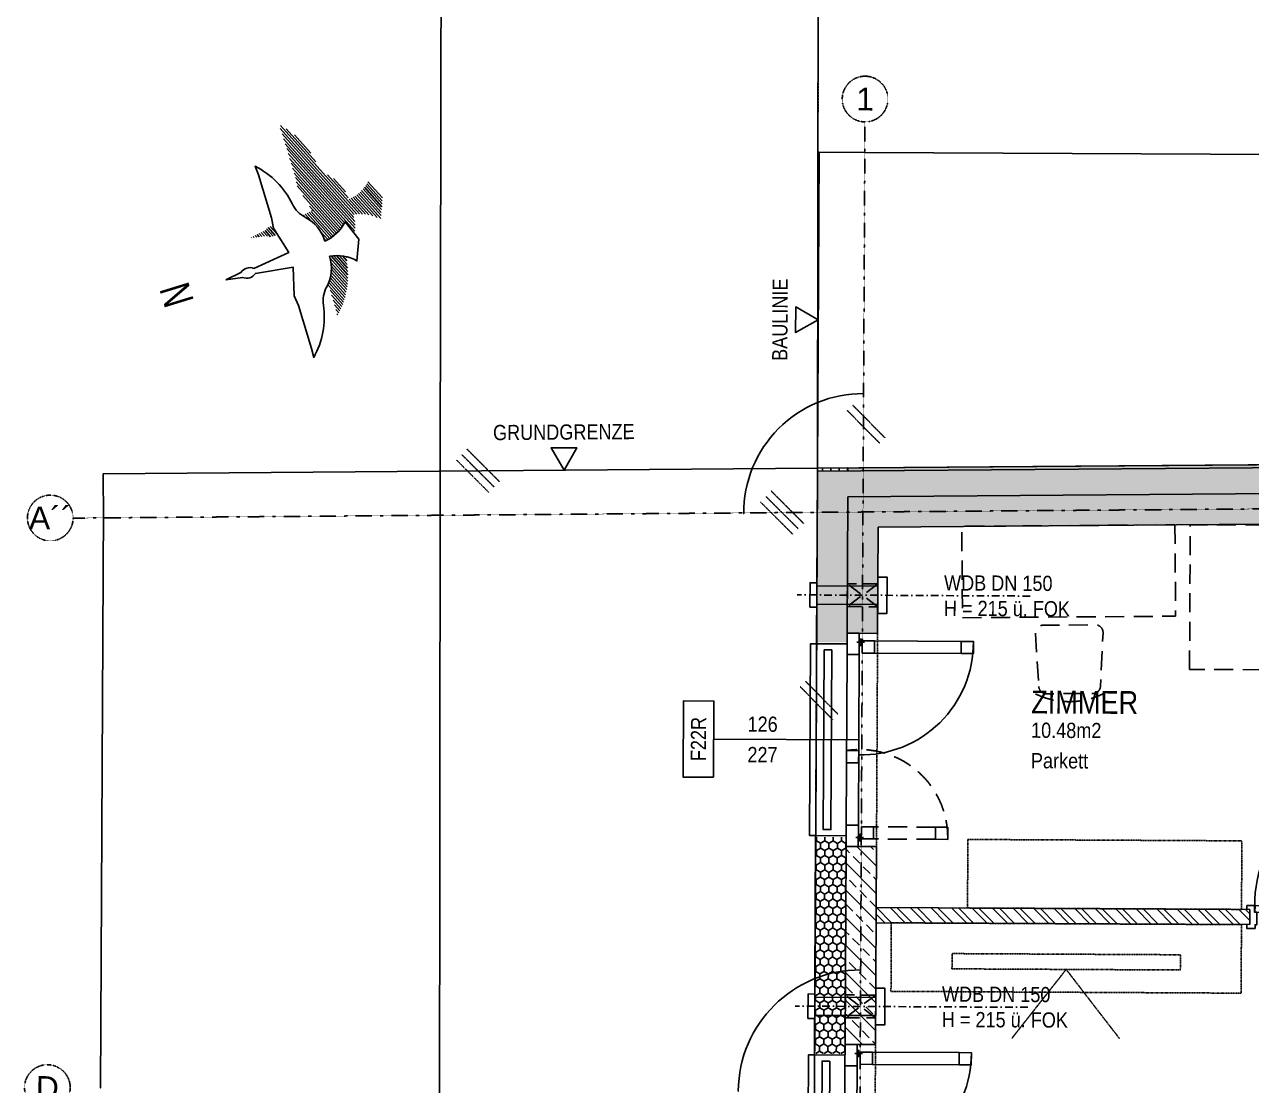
# Model space of a CAD drawing. Header units: millimetres. Extents: x -89828 to -25315, y -35442 to 69272.
# Drawn here: x -89525 to -81466, y 34808 to 41773 of the extents above; entities that cross this region are included whole.
import ezdxf
from ezdxf.enums import TextEntityAlignment as Align

# ---------------------------------------------------------------- set-up
doc = ezdxf.new("R2010")
doc.units = ezdxf.units.MM
doc.linetypes.add('HIDDEN2', pattern=[0.1875, 0.125, -0.0625])
doc.linetypes.add('STRICHPUNKT', pattern=[1, 0.5, -0.25, 0, -0.25])
for name, color, linetype in [('00_HLP---------M0', 6, 'Continuous'), ('01-BFL-G00-L04-M0', 10, 'Continuous'), ('01-BFL-G00-L05-M0', 10, 'Continuous'), ('01-TXT---------M0', 1, 'Continuous'), ('01-TXT---------PP', 1, 'Continuous'), ('01-TXT-G00-L04-M0', 1, 'Continuous'), ('02-ANS-G00-L04-M0', 8, 'Continuous'), ('02-AXO-G00-L04-M0', 8, 'STRICHPUNKT'), ('02-DIM-G00-L04-ACHSEN', 8, 'Continuous'), ('02-DIM-G00-L04-BEHÖRDE', 20, 'Continuous'), ('02-DIM-G00-L04-ROHBAU', 8, 'Continuous'), ('02-FIL-G00-L04-LILA', 223, 'Continuous'), ('02-FIL-G00-L04-ORANGE', 40, 'Continuous'), ('02-FIL-G00-L04-STB', 8, 'Continuous'), ('02-HID-G00-L04-M0', 8, 'HIDDEN2'), ('02-TWA---------M0', 4, 'Continuous'), ('02-TWA-G00-L04-M0', 4, 'Continuous'), ('02-TWB-G00-L04-M0', 5, 'Continuous'), ('02-WDA---------M0', 8, 'Continuous'), ('02-WDA-G00-L04-M0', 8, 'Continuous'), ('02-ZWA---------M0', 2, 'Continuous'), ('02-ZWA-G00-L04-M0', 2, 'Continuous'), ('04-HLP---------M0', 8, 'HIDDEN2'), ('04-STO---------M0', 1, 'Continuous'), ('04-SYM---------EP', 8, 'Continuous'), ('04-SYM-G00-L04-EP', 8, 'Continuous'), ('04-TXT---------EP', 8, 'Continuous'), ('04-TXT-G00-L04-M0', 8, 'Continuous'), ('04-TXT-G00-L04-POS', 8, 'Continuous'), ('05-STO--------M0', 1, 'Continuous'), ('05-SYM---------M0', 8, 'Continuous'), ('05-SYM--------M0', 8, 'Continuous'), ('05-SYM-G00-L04-M0', 8, 'Continuous'), ('05-TXT---------PP', 8, 'Continuous'), ('07-SAN---------M0', 8, 'Continuous'), ('07-SAN-G00-L04-M0', 8, 'Continuous'), ('07_MOB-G00-L04-M0', 6, 'HIDDEN2'), ('09-SYM-G00-L04-GEHSTEIG', 8, 'Continuous'), ('09-VER-G00-L04-GRUNDSTÜCKSGRENZE', 161, 'Continuous')]:
    doc.layers.add(name, color=color, linetype=linetype)
doc.styles.add('ARIAL', font='arial.ttf', dxfattribs={"width": 0.85})
doc.styles.add('NORM7', font='norm.shx', dxfattribs={"width": 0.65})
doc.styles.get("Standard").update_dxf_attribs({"font": 'arial.ttf'})
doc.dimstyles.new('pp chromy&schneider', dxfattribs={"dimscale": 0.005, "dimtxt": 25, "dimasz": 10, "dimexe": 0, "dimexo": 0, "dimgap": 5, "dimtad": 1, "dimdec": 1, "dimlfac": 100, "dimrnd": 0.1, "dimzin": 9, "dimdsep": 46, "dimtxsty": 'ARIAL', "dimblk": 'c&s kote', "dimcen": 0, "dimse1": 1, "dimse2": 1, "dimclrd": 8, "dimclrt": 8, "dimadec": 0, "dimazin": 0, "dimtfac": 0.75, "dimtdec": 1, "dimtix": 1, "dimtmove": 2, "dimatfit": 0, "dimldrblk": 'NONE', "dimfxl": 1, "dimtolj": 1, "dimlwd": -1, "dimarcsym": 0})
pattern_1 = [(89.70755, (-111790.204, -17025.04), (-27.252854, 47.764726), [31.75, -63.5]), (209.70755, (-111790.204, -17025.04), (-27.739039, -47.484027), [31.75, -63.5]), (149.70755, (-111790.204, -17025.04), (-54.991893, 0.280699), [-63.5, 31.75])]
pattern_2 = [(134.70755, (-111790.2, -17025.04), (-90.25976, -89.34302), []), (134.70755, (-111789.75, -16935.24), (-90.25976, -89.34302), [63.5, -31.75])]

# ---------------------------------------------------------------- blocks, each defined once
blk = doc.blocks.new('01-SQM')
at = {"layer": '01-TXT---------M0', "color": 1, "style": 'ARIAL', "width": 0.85}
blk.add_attdef('ROOM', (0, 0), '', height=0.15, dxfattribs=at)
blk.add_attdef('AREA', text='', height=0.1, dxfattribs=at).set_placement((0, -0.06), align=Align.TOP_LEFT)
at = {"layer": '01-TXT---------PP', "color": 1, "style": 'ARIAL', "width": 0.85}
blk.add_attdef('NR', text='', height=0.15, dxfattribs=at).set_placement((-0.1173, 0), align=Align.RIGHT)
blk.add_attdef('FLOOR', text='', height=0.1, dxfattribs=at).set_placement((0, -0.26), align=Align.TOP_LEFT)
blk = doc.blocks.new('TÜR-80_10er-WAND')
at = {"layer": '00_HLP---------M0'}
for points in [[(-0.3575, 0.027), (-0.3575, 0.083), (-0.2225, 0.083)], [(-0.2225, 0.063), (-0.2225, 0.083)], [(0.4, 0.017), (-0.4, 0.017)], [(-0.375, 0.017), (-0.375, 0.027), (-0.32, 0.027), (-0.32, 0.017)], [(-0.3375, 0.027), (-0.3375, 0.063), (-0.2225, 0.063)], [(-0.375, -0.025), (-0.375, -0.035), (-0.32, -0.035), (-0.32, -0.025)], [(-0.3575, -0.035), (-0.3575, -0.091), (-0.2225, -0.091)], [(-0.3375, -0.035), (-0.3375, -0.071), (-0.2225, -0.071)], [(-0.2225, -0.071), (-0.2225, -0.091)]]:
    blk.add_lwpolyline(points, dxfattribs=at)
blk.add_lwpolyline([(0.4115, -0.025), (-0.4115, -0.025), (-0.4115, -0.025), (-0.4115, 0.017), (0.4115, 0.017)], close=True, dxfattribs=at)
at = {"layer": '02-ZWA---------M0'}
for points in [[(-0.445, 0.1), (-0.445, 0)], [(0.445, 0.1), (0.445, 0)]]:
    blk.add_lwpolyline(points, dxfattribs=at)
at = {"layer": '05-STO--------M0'}
for points in [[(-0.465, 0.1), (-0.465, 0.125), (-0.41, 0.125), (-0.41, 0.1), (-0.4, 0.1), (-0.4, 0.017), (-0.415, 0.017), (-0.415, -0.025), (-0.465, -0.025), (-0.465, 0)], [(0.465, 0.1), (0.465, 0.125), (0.41, 0.125), (0.41, 0.1), (0.4, 0.1), (0.4, 0.017), (0.415, 0.017), (0.415, -0.025), (0.465, -0.025), (0.465, 0)]]:
    blk.add_lwpolyline(points, dxfattribs=at)
at = {"layer": '05-SYM---------M0'}
for points in [[(0.352, -0.8085), (0.296, -0.8085), (0.296, -0.6735)], [(0.316, -0.6735), (0.296, -0.6735)], [(0.352, -0.7885), (0.316, -0.7885), (0.316, -0.6735)], [(0.414, -0.8085), (0.47, -0.8085), (0.47, -0.6735)], [(0.414, -0.7885), (0.45, -0.7885), (0.45, -0.6735)], [(0.45, -0.6735), (0.47, -0.6735)], [(0.362, -0.826), (0.352, -0.826), (0.352, -0.771), (0.362, -0.771)], [(0.404, -0.826), (0.414, -0.826), (0.414, -0.771), (0.404, -0.771)]]:
    blk.add_lwpolyline(points, dxfattribs=at)
at = {"layer": '05-SYM--------M0'}
blk.add_lwpolyline([(0.404, -0.0395), (0.404, -0.8625), (0.404, -0.8625), (0.362, -0.8625), (0.362, -0.0395)], close=True, dxfattribs=at)
for points in [[(0.41, -0.036), (0.42, -0.036)], [(0.415, -0.031), (0.415, -0.041)]]:
    blk.add_lwpolyline(points, dxfattribs=at)
blk.add_circle((0.415, -0.036), 0.01, dxfattribs=at)
blk.add_arc((0.415, -0.036), 0.8282, 176.33088, 266.33088, dxfattribs=at)
blk = doc.blocks.new('FENSTER_140')
at = {"layer": '02-WDA---------M0'}
for points in [[(0.07, -0.2), (0.07, -0.4)], [(1.33, -0.2), (1.33, -0.4)]]:
    blk.add_lwpolyline(points, dxfattribs=at)
at = {"layer": '04-HLP---------M0', "linetype": 'Continuous'}
for points in [[(0.13, 0.55), (0.13, 0.63), (0.05, 0.63), (0.05, 0.55)], [(0.13, -0.1), (0.13, -0.02), (0.05, -0.02), (0.05, -0.1)]]:
    blk.add_lwpolyline(points, close=True, dxfattribs=at)
for points in [[(0.05, 0.55), (0.05, -0.02)], [(0.13, 0.55), (0.13, -0.02)]]:
    blk.add_lwpolyline(points, dxfattribs=at)
at = {"layer": '04-HLP---------M0'}
for points in [[(1.27, 0.3874), (1.27, 0.4674), (1.35, 0.4674), (1.35, 0.3874)], [(1.27, -0.1), (1.27, -0.02), (1.35, -0.02), (1.35, -0.1)]]:
    blk.add_lwpolyline(points, close=True, dxfattribs=at)
for points in [[(1.27, 0.3874), (1.27, -0.02)], [(1.35, 0.3874), (1.35, -0.02)], [(0.034, -0.11), (0.084, -0.11)], [(0.059, -0.135), (0.059, -0.085)], [(1.366, -0.11), (1.316, -0.11)], [(1.341, -0.135), (1.341, -0.085)]]:
    blk.add_lwpolyline(points, dxfattribs=at)
at = {"layer": '04-HLP---------M0', "linetype": 'Continuous'}
blk.add_arc((0.059, -0.11), 0.74, 359.09057, 90.46457, dxfattribs=at)
at = {"layer": '04-HLP---------M0'}
blk.add_arc((1.341, -0.11), 0.5775, 89.17818, 188.24632, dxfattribs=at)
at = {"layer": '04-STO---------M0'}
for points in [[(0.14, -0.2), (0, -0.2), (0, -0.12), (0.14, -0.12)], [(0.77, -0.2), (0.85, -0.2), (0.85, -0.12), (0.77, -0.12)], [(1.26, -0.2), (1.4, -0.2), (1.4, -0.12), (1.26, -0.12)]]:
    blk.add_lwpolyline(points, close=True, dxfattribs=at)
at = {"layer": '04-SYM---------EP'}
for p, q in [((1.26, -0.12), (0.14, -0.12)), ((1.26, -0.2), (0.14, -0.2))]:
    blk.add_line(p, q, dxfattribs=at)
blk = doc.blocks.new('04-TXT')
blk.add_line((0, 0), (0.9529, 0))
at = {"layer": '04-TXT---------EP', "color": 8, "style": 'ARIAL', "width": 0.85}
blk.add_attdef('WIDTH', text='', height=0.1, dxfattribs=at).set_placement((0.6322, 0.05), align=Align.CENTER)
blk.add_attdef('HEIGHT', text='', height=0.1, dxfattribs=at).set_placement((0.6322, -0.05), align=Align.TOP_CENTER)
blk = doc.blocks.new('möbel_schreibtisch')
at = {"flags": 128}
blk.add_lwpolyline([(0, -0.1), (-0.6, -0.1), (-0.6, 1.3), (0, 1.3)], close=True, dxfattribs=at)
blk.add_lwpolyline([(-1.056, 0.8021, 0.39805), (-1.1032, 0.7521), (-1.1032, 0.4467, 0.39805), (-1.056, 0.3968), (-0.706, 0.3774, 0.430564), (-0.6532, 0.4273), (-0.6532, 0.7716, 0.430564), (-0.706, 0.8215)], format="xyb", close=True, dxfattribs=at)
blk.add_arc((-0.6532, 0.5994), 0.5031, 153.43495, 206.56505)
blk = doc.blocks.new('BETT_90')
blk.add_lwpolyline([(0, 0.95), (-0.35, 0.95), (-0.35, 1.3), (0, 1.3)], close=True)
at = {"flags": 128}
blk.add_lwpolyline([(-2.1, 0.95), (-2.1, 0), (0, 0), (0, 0.95)], close=True, dxfattribs=at)
for points in [[(-0.5, 0.85), (-0.5, 0.1)], [(-0.4, 0.775), (-0.15, 0.775), (-0.15, 0.175), (-0.4, 0.175)]]:
    blk.add_lwpolyline(points)
blk = doc.blocks.new('01-HK3')
blk.add_lwpolyline([(0, 0), (0.0423, 0.0732), (-0.0423, 0.0732)], close=True)
at = {"color": 0, "style": 'ARIAL', "width": 0.85}
blk.add_attdef('HEIGHT', text='', height=0.05, dxfattribs=at).set_placement((0, 0.35), align=Align.TOP_CENTER)
blk = doc.blocks.new('WANDLÜFER')
at = {"layer": '02-TWA---------M0', "linetype": 'HIDDEN2', "ltscale": 0.75}
for points in [[(0.075, 0), (0.075, -0.2), (-0.075, -0.2), (-0.075, 0), (0.075, 0)], [(-0.075, 0), (0.075, -0.2)], [(0.075, 0), (-0.075, -0.2)]]:
    blk.add_lwpolyline(points, dxfattribs=at)
at = {"layer": '07-SAN---------M0', "linetype": 'STRICHPUNKT', "ltscale": 0.1}
blk.add_lwpolyline([(0, 1), (0, -0.53)], dxfattribs=at)
at = {"layer": '07-SAN---------M0'}
for points in [[(0, 0), (-0.12, 0), (-0.12, 0.06), (0.12, 0.06), (0.12, 0)], [(0.08, -0.4), (-0.08, -0.4), (-0.08, -0.445), (0.08, -0.445)]]:
    blk.add_lwpolyline(points, close=True, dxfattribs=at)
for points in [[(-0.06, 0), (-0.06, -0.4)], [(0.06, 0), (0.06, -0.4)]]:
    blk.add_lwpolyline(points, dxfattribs=at)
blk = doc.blocks.new('c&s kote')
at = {"color": 8}
for p, q in [((0, -2), (0, 2)), ((0, 2), (0, -2)), ((-2, 0), (2, 0)), ((2, 0), (-2, 0))]:
    blk.add_line(p, q, dxfattribs=at)
blk.add_circle((0, 0), 0.5, dxfattribs=at)
blk = doc.blocks.new('*D358')
at = {"layer": '02-DIM-G00-L04-ROHBAU', "color": 8, "transparency": 16777216}
blk.add_arc((-84106.7, 21100.8), 1076, 180.01712, 269.70489, dxfattribs=at)
at = {"layer": 'Defpoints', "color": 0, "transparency": 16777216}
for p in [(-84004.5, 41133.9), (-89295.3, 21099.5), (-71706.6, 21103.9), (-85039.4, 20564.2), (-84118.8, 18734.2)]:
    blk.add_point(p, dxfattribs=at)
at = {"layer": '02-DIM-G00-L04-ROHBAU', "color": 8, "transparency": 16777216, "xscale": 0.05, "yscale": 0.05, "zscale": 0.05}
for p, rotation in [((-85182.7, 21100.5), 90.01578644530409), ((-84112.2, 20024.8), 359.7062180805232)]:
    blk.add_blockref('c&s kote', p, dxfattribs=dict(at, rotation=rotation))
at = {"layer": '02-DIM-G00-L04-ROHBAU', "color": 8, "transparency": 16777216, "insert": (-84869.4, 20341.8), "char_height": 0.125, "attachment_point": 5, "rotation": 314.861, "style": 'ARIAL'}
blk.add_mtext('\\A1;90°', dxfattribs=at)
blk = doc.blocks.new('_None')
blk = doc.blocks.new('*D363')
at = {"layer": '02-DIM-G00-L04-ACHSEN', "color": 8, "transparency": 16777216}
blk.add_line((-89025.4, 34791.9), (-89006, 38594.3), dxfattribs=at)
at = {"layer": 'Defpoints', "color": 0, "transparency": 16777216}
for p in [(-89006, 38594.4), (-84317.6, 38570.4), (-89225.4, 34792.9)]:
    blk.add_point(p, dxfattribs=at)
at = {"layer": '02-DIM-G00-L04-ACHSEN', "color": 8, "transparency": 16777216, "xscale": 0.05, "yscale": 0.05, "zscale": 0.05}
for p, rotation in [((-89006, 38594.4), 89.70754931647706), ((-89025.4, 34791.8), 269.707549316477)]:
    blk.add_blockref('c&s kote', p, dxfattribs=dict(at, rotation=rotation))
at = {"layer": '02-DIM-G00-L04-ACHSEN', "color": 8, "transparency": 16777216, "insert": (-89015.8, 36693.1), "char_height": 0.125, "attachment_point": 5, "rotation": 89.70755, "style": 'ARIAL'}
blk.add_mtext('\\A1;BEI GG 380257.2', dxfattribs=at)
blk = doc.blocks.new('*D365')
at = {"layer": '02-DIM-G00-L04-ACHSEN', "color": 0, "lineweight": -2, "transparency": 16777216}
blk.add_line((-84316.1, 38860.5), (-89008.5, 38824.1), dxfattribs=at)
at = {"layer": '02-DIM-G00-L04-ACHSEN', "color": 8, "transparency": 16777216}
blk.add_line((-89008.5, 38824), (-89006.3, 38534.1), dxfattribs=at)
at = {"layer": 'Defpoints', "color": 0, "transparency": 16777216}
for p in [(-84316.1, 38860.5), (-89006.3, 38534.1), (-84313.8, 38570.5)]:
    blk.add_point(p, dxfattribs=at)
at = {"layer": '02-DIM-G00-L04-ACHSEN', "color": 8, "transparency": 16777216, "xscale": 0.05, "yscale": 0.05, "zscale": 0.05}
for p, rotation in [((-89008.5, 38824.1), 90.4440093137784), ((-89006.3, 38534.1), 270.4440093137784)]:
    blk.add_blockref('c&s kote', p, dxfattribs=dict(at, rotation=rotation))
at = {"layer": '02-DIM-G00-L04-ACHSEN', "color": 8, "transparency": 16777216, "insert": (-89007.3, 38679.1), "char_height": 0.125, "attachment_point": 5, "rotation": 270.44401, "style": 'ARIAL'}
blk.add_mtext('\\A1;29000', dxfattribs=at)
blk = doc.blocks.new('*D366')
at = {"layer": '02-DIM-G00-L04-ACHSEN', "color": 0, "lineweight": -2, "transparency": 16777216}
blk.add_line((-84316.1, 38860.5), (-84305.5, 40935.4), dxfattribs=at)
at = {"layer": '02-DIM-G00-L04-ACHSEN', "color": 8, "transparency": 16777216}
blk.add_line((-84305.5, 40935.4), (-84005.6, 40933.9), dxfattribs=at)
at = {"layer": 'Defpoints', "color": 0, "transparency": 16777216}
for p in [(-84005.5, 40933.9), (-84316.1, 38860.5), (-84016.1, 38858.9)]:
    blk.add_point(p, dxfattribs=at)
at = {"layer": '02-DIM-G00-L04-ACHSEN', "color": 8, "transparency": 16777216, "xscale": 0.05, "yscale": 0.05, "zscale": 0.05}
for p, rotation in [((-84305.5, 40935.4), 179.7075493181492), ((-84005.5, 40933.9), 359.7075493181492)]:
    blk.add_blockref('c&s kote', p, dxfattribs=dict(at, rotation=rotation))
at = {"layer": '02-DIM-G00-L04-ACHSEN', "color": 8, "transparency": 16777216, "insert": (-84155.5, 40934.8), "char_height": 0.125, "attachment_point": 5, "rotation": 359.70755, "style": 'ARIAL'}
blk.add_mtext('\\A1;30000', dxfattribs=at)
blk = doc.blocks.new('*D367')
at = {"layer": '02-DIM-G00-L04-ACHSEN', "color": 8, "transparency": 16777216}
blk.add_line((-84005.5, 40933.9), (-78755.6, 40907.1), dxfattribs=at)
at = {"layer": 'Defpoints', "color": 0, "transparency": 16777216}
for p in [(-78754.6, 41107.1), (-78755.6, 40907.1), (-84016.1, 38858.9)]:
    blk.add_point(p, dxfattribs=at)
at = {"layer": '02-DIM-G00-L04-ACHSEN', "color": 8, "transparency": 16777216, "xscale": 0.05, "yscale": 0.05, "zscale": 0.05}
for p, rotation in [((-84005.5, 40933.9), 179.7075493181492), ((-78755.6, 40907.1), 359.7075493181492)]:
    blk.add_blockref('c&s kote', p, dxfattribs=dict(at, rotation=rotation))
at = {"layer": '02-DIM-G00-L04-ACHSEN', "color": 8, "transparency": 16777216, "insert": (-81380.5, 40920.6), "char_height": 0.125, "attachment_point": 5, "rotation": 359.70755, "style": 'ARIAL'}
blk.add_mtext('\\A1;525000', dxfattribs=at)
blk = doc.blocks.new('*X35')
at = {"color": 0}
for p, q in [((18.51, 8.999), (18.515, 9.005)), ((18.516, 8.97), (18.528, 8.982)), ((18.522, 8.94), (18.54, 8.959)), ((18.527, 8.911), (18.553, 8.936)), ((18.533, 8.881), (18.566, 8.914)), ((18.539, 8.852), (18.578, 8.891)), ((18.536, 8.778), (18.606, 8.848)), ((18.539, 8.816), (18.591, 8.868)), ((18.542, 8.749), (18.626, 8.833)), ((18.554, 8.725), (18.642, 8.813)), ((18.569, 8.705), (18.654, 8.79)), ((18.655, 8.755), (18.661, 8.762)), ((18.653, 7.799), (19.461, 8.607)), ((18.688, 7.799), (19.517, 8.628)), ((18.725, 7.801), (19.573, 8.648)), ((18.767, 7.807), (19.629, 8.669)), ((18.814, 7.819), (19.685, 8.69)), ((18.848, 7.817), (19.741, 8.71)), ((18.854, 7.788), (19.803, 8.737)), ((18.858, 7.756), (19.838, 8.736)), ((19.436, 8.299), (19.802, 8.665)), ((18.637, 7.995), (19.145, 8.503)), ((18.656, 7.979), (19.192, 8.515)), ((18.677, 7.964), (19.24, 8.528)), ((18.699, 7.951), (19.293, 8.545)), ((18.721, 7.938), (19.349, 8.566)), ((18.745, 7.926), (19.405, 8.587)), ((19.535, 8.363), (19.738, 8.566)), ((18.553, 8.088), (18.832, 8.367)), ((18.568, 8.067), (18.845, 8.344)), ((18.583, 8.048), (18.857, 8.321)), ((18.6, 8.029), (18.917, 8.345)), ((18.618, 8.011), (19.038, 8.431)), ((18.742, 8.312), (18.82, 8.39)), ((18.785, 8.391), (18.808, 8.413)), ((18.539, 8.109), (18.629, 8.199)), ((17.767, 7.903), (17.894, 8.03)), ((17.794, 7.894), (17.95, 8.051)), ((17.821, 7.886), (18.006, 8.071)), ((17.849, 7.879), (18.041, 8.071)), ((17.877, 7.872), (18.069, 8.063)), ((17.907, 7.866), (18.097, 8.057)), ((17.937, 7.861), (18.128, 8.052)), ((17.968, 7.857), (18.161, 8.049)), ((18, 7.853), (18.196, 8.049)), ((18.033, 7.851), (18.234, 8.052)), ((18.068, 7.85), (18.276, 8.059)), ((18.103, 7.85), (18.325, 8.072)), ((18.14, 7.852), (18.35, 8.061)), ((18.179, 7.855), (18.355, 8.031)), ((18.526, 8.132), (18.55, 8.155)), ((19.037, 7.9), (19.293, 8.156)), ((19.107, 7.935), (19.256, 8.084)), ((17.667, 7.945), (17.679, 7.956)), ((17.691, 7.933), (17.73, 7.972)), ((17.716, 7.923), (17.782, 7.989)), ((17.741, 7.913), (17.838, 8.01)), ((18.219, 7.86), (18.358, 7.999)), ((18.262, 7.867), (18.359, 7.965)), ((18.304, 7.875), (18.358, 7.928)), ((18.342, 7.877), (18.352, 7.887)), ((18.859, 7.722), (19.023, 7.886)), ((18.82, 7.506), (19.097, 7.783)), ((18.829, 7.55), (19.08, 7.802)), ((18.845, 7.602), (19.064, 7.821)), ((18.854, 7.646), (19.05, 7.842)), ((18.854, 7.505), (19.114, 7.765)), ((18.858, 7.686), (19.036, 7.864)), ((18.889, 7.504), (19.133, 7.748)), ((18.923, 7.503), (19.152, 7.732)), ((18.957, 7.502), (19.173, 7.717)), ((18.992, 7.501), (19.194, 7.703)), ((19.026, 7.5), (19.216, 7.69)), ((19.061, 7.499), (19.24, 7.679))]:
    blk.add_line(p, q, dxfattribs=at)
blk = doc.blocks.new('nordente')
blk.add_line((-0.464, -0.529), (-0.461, -0.54))
blk.add_lwpolyline([(0.89, 0.003), (0.671, 0.036, 0.372109), (0.492, 0.036), (-0.006, 0.104), (0.091, 0.466), (0.077, 0.605), (0.077, 1.193), (0.084, 1.315, 0.167923), (-0.239, 0.696, -0.165355), (-0.351, 0.48, 0.21005), (-0.504, 0.107, -0.179114), (-0.831, 0.271), (-0.938, 0.003), (-0.831, -0.265, -0.179114), (-0.504, -0.102, 0.21005), (-0.351, -0.474, -0.165355), (-0.239, -0.69, 0.167923), (0.084, -1.309), (0.077, -1.188), (0.077, -0.599), (0.091, -0.46), (-0.006, -0.098), (0.492, -0.031, 0.372109), (0.671, -0.031)], format="xyb", close=True)
at = {"xscale": 1.124999999999997, "yscale": 1.124999999999997, "zscale": 1.124999999999997, "rotation": 249.7859252661306}
blk.add_blockref('*X35', (-1.902, 22.615), dxfattribs=at)
at = {"style": 'NORM7', "width": 0.75}
blk.add_text('N', height=0.394, rotation=270, dxfattribs=at).set_placement((1.368, 0.003), align=Align.CENTER)
blk = doc.blocks.new('türachse&qualität')
at = {"layer": '05-SYM---------M0'}
blk.add_line((-0.4, 0), (-0.4, 0), dxfattribs=at)
at = {"layer": '05-TXT---------PP'}
blk.add_lwpolyline([(-0.5, -0.25), (-0.5, 0.25), (-0.7, 0.25), (-0.7, -0.25)], close=True, dxfattribs=at)
at = {"layer": '05-TXT---------PP', "color": 8, "style": 'ARIAL', "text_generation_flag": 6, "width": 0.85}
blk.add_attdef('POS.NR.', text='', height=0.1, rotation=270, dxfattribs=at).set_placement((-0.6529, -0.0112), align=Align.TOP_CENTER)
blk = doc.blocks.new('*D401')
at = {"layer": '02-DIM-G00-L04-ROHBAU', "color": 8, "transparency": 16777216}
blk.add_arc((-84017.6, 38567), 783.2, 89.71121, 180.37637, dxfattribs=at)
at = {"layer": 'Defpoints', "color": 0, "transparency": 16777216}
for p in [(-84004.5, 41133.9), (-84408.4, 39245.7), (-66186.8, 38685.2), (-89206.3, 38532.5), (-84118.8, 18734.2)]:
    blk.add_point(p, dxfattribs=at)
at = {"layer": '02-DIM-G00-L04-ROHBAU', "color": 8, "transparency": 16777216, "xscale": 0.05, "yscale": 0.05, "zscale": 0.05}
for p, rotation in [((-84013.6, 39350.1), 359.709378319148), ((-84800.7, 38561.8), 270.3781979327374)]:
    blk.add_blockref('c&s kote', p, dxfattribs=dict(at, rotation=rotation))
at = {"layer": '02-DIM-G00-L04-ROHBAU', "color": 8, "transparency": 16777216, "insert": (-84571.9, 39120.4), "char_height": 0.125, "attachment_point": 5, "rotation": 45.04379, "style": 'ARIAL'}
blk.add_mtext('\\A1;91°', dxfattribs=at)
blk = doc.blocks.new('*D400')
at = {"layer": '02-DIM-G00-L04-ROHBAU', "color": 8, "transparency": 16777216}
blk.add_arc((-84037, 34766.4), 799.5, 89.71113, 179.70397, dxfattribs=at)
at = {"layer": 'Defpoints', "color": 0, "transparency": 16777216}
for p in [(-84004.5, 41133.9), (-84433.2, 35460.8), (-89225.4, 34792.9), (-66207.2, 34675.4), (-84118.8, 18734.2)]:
    blk.add_point(p, dxfattribs=at)
at = {"layer": '02-DIM-G00-L04-ROHBAU', "color": 8, "transparency": 16777216, "xscale": 0.05, "yscale": 0.05, "zscale": 0.05}
for p, rotation in [((-84032.9, 35565.8), 359.7093409936003), ((-84836.4, 34770.5), 269.7057576421179)]:
    blk.add_blockref('c&s kote', p, dxfattribs=dict(at, rotation=rotation))
at = {"layer": '02-DIM-G00-L04-ROHBAU', "color": 8, "transparency": 16777216, "insert": (-84599.5, 35334.6), "char_height": 0.125, "attachment_point": 5, "rotation": 44.70755, "style": 'ARIAL'}
blk.add_mtext('\\A1;90°', dxfattribs=at)

msp = doc.modelspace()

# ---------------------------------------------------------------- hatches: boundary and pattern name
at = {"layer": '02-FIL-G00-L04-LILA', "true_color": 0x636466}
h = msp.add_hatch(dxfattribs=at)
h.set_pattern_fill('HONEY', color=251, scale=10, angle=197.04654128, style=0)
h.set_pattern_definition(pattern_1)
h.paths.add_polyline_path([(-72516.4442, 38761.8921), (-72521.5002, 37771.3368), (-72521.8065, 37711.3376), (-72321.8091, 37710.3167), (-72315.5658, 38933.454), (-84316.1969, 38840.4541), (-84321.9268, 37717.8742), (-84121.9294, 37716.8534), (-84121.6232, 37776.8526), (-84117.0541, 38671.9923)])
h = msp.add_hatch(dxfattribs=at)
h.set_pattern_fill('HONEY', color=251, scale=10, angle=197.04654128, style=0)
h.set_pattern_definition(pattern_1)
h.paths.add_polyline_path([(-72515.5764, 38931.904), (-72515.4743, 38951.9054), (-84116.0842, 38862.0055), (-84116.1863, 38842.0041)])
h = msp.add_hatch(dxfattribs=at)
h.set_pattern_fill('HONEY', color=251, scale=10, angle=197.04654128, style=0)
h.set_pattern_definition(pattern_1)
h.paths.add_polyline_path([(-84316.1969, 38840.4541), (-84316.0947, 38860.4555), (-84116.0842, 38862.0055), (-84116.1863, 38842.0041)])
h = msp.add_hatch(dxfattribs=at)
h.set_pattern_fill('HONEY', color=251, scale=10, angle=197.04654128, style=0)
h.set_pattern_definition(pattern_1)
h.paths.add_polyline_path([(-84128.7691, 36376.8708), (-84128.4628, 36436.8701), (-84328.4602, 36437.8909), (-84335.7082, 35017.9094), (-84135.7108, 35016.8886), (-84135.4045, 35076.8878)])
at = {"layer": '02-FIL-G00-L04-ORANGE', "true_color": 0x636466}
h = msp.add_hatch(dxfattribs=at)
h.set_pattern_fill('ANSI32', color=251, scale=10, angle=197.04654128, style=0)
h.set_pattern_definition([(134.70755, (-111790.2, -17025.04), (-67.69482, -67.00727), []), (134.70755, (-111789.975, -16980.14), (-67.69482, -67.00727), [])])
h.paths.add_polyline_path([(-81475.8453, 35963.3244), (-83930.8133, 35975.8552), (-83931.3238, 35875.8565), (-81476.3557, 35863.3257)])
at = {"layer": '02-FIL-G00-L04-STB', "true_color": 0x636466}
h = msp.add_hatch(dxfattribs=at)
h.set_pattern_fill('ANSI33', color=251, scale=20, angle=197.04654128, style=0)
h.set_pattern_definition(pattern_2)
h.paths.add_polyline_path([(-72516.4442, 38761.8921), (-84117.0541, 38671.9923), (-84121.6232, 37776.8526), (-84041.6242, 37776.4443), (-83921.6258, 37775.8318), (-83918.0645, 38473.5284), (-72717.4756, 38560.3282), (-72721.4976, 37772.3576), (-72521.5002, 37771.3368)])
h = msp.add_hatch(dxfattribs=at)
h.set_pattern_fill('ANSI33', color=251, scale=20, angle=197.04654128, style=0)
h.set_pattern_definition(pattern_2)
h.paths.add_polyline_path([(-83928.7717, 36375.85), (-84128.7691, 36376.8708), (-84135.4045, 35076.8878), (-84055.4056, 35076.4794), (-83935.4071, 35075.8669)])

# ---------------------------------------------------------------- linework, layer by layer
at = {"layer": '01-BFL-G00-L04-M0', "color": 251, "linetype": 'HIDDEN2', "ltscale": 3, "true_color": 0x636466}
msp.add_lwpolyline([(-84276.4929, 69272.143), (-84315.9255, 38990.4554), (-84316.0948, 38860.4555), (-84408.3848, 20779.5205), (-84497.8648, -11915.9133)], dxfattribs=at)
at = {"layer": '01-BFL-G00-L05-M0'}
msp.add_lwpolyline([(-84316.0948, 38860.4555), (-84319.2864, 38317.2436), (-84316.0948, 38860.4555), (-83772.8867, 38864.2463)], dxfattribs=at)
at = {"layer": '02-ANS-G00-L04-M0', "color": 251, "true_color": 0x636466}
for points in [[(-84328.4092, 36447.8908), (-84368.4086, 36448.0949), (-84361.9773, 37708.0785), (-84321.9779, 37707.8744)], [(-84342.1905, 33747.9259), (-84382.19, 33748.1301), (-84375.7587, 35008.1137), (-84335.7592, 35007.9095)]]:
    msp.add_lwpolyline(points, dxfattribs=at)
for points in [[(-84222.1833, 37667.3645), (-84228.2063, 36487.3798), (-84278.2056, 36487.635), (-84272.1827, 37667.6197)], [(-84235.9647, 34967.3996), (-84241.9876, 33787.415), (-84291.987, 33787.6702), (-84285.964, 34967.6548)]]:
    msp.add_lwpolyline(points, close=True, dxfattribs=at)
at = {"layer": '02-AXO-G00-L04-M0', "color": 251, "true_color": 0x636466}
for points in [[(-84004.4866, 41133.893), (-84118.8208, 18734.1848)], [(-83873.647, 39060.415), (-84084.6935, 39273.6271)], [(-83909.1824, 39025.2406), (-84120.2289, 39238.4526)], [(-86441.054, 38737.1), (-86653.186, 38949.232)], [(-86405.6986, 38772.4553), (-86617.8307, 38984.5874)], [(-86476.4093, 38701.7447), (-86688.5413, 38913.8767)], [(-89206.3327, 38532.5495), (-68186.7269, 38695.4426)], [(-84407.9933, 38497.928), (-84620.1253, 38710.06)], [(-84478.704, 38427.2173), (-84690.836, 38639.3494)], [(-84443.3487, 38462.5727), (-84655.4807, 38674.7047)], [(-84218.4446, 37211.4069), (-84429.4911, 37424.6189)], [(-84182.9092, 37246.5813), (-84393.9557, 37459.7933)]]:
    msp.add_lwpolyline(points, dxfattribs=at)
for centre in [(-84003.721, 41283.891), (-89356.3308, 38533.3152), (-89375.4191, 34793.6302)]:
    msp.add_circle(centre, 150, dxfattribs=at)
at = {"layer": '02-HID-G00-L04-M0', "color": 251, "true_color": 0x636466}
for points in [[(-83928.7717, 36375.85), (-83921.6258, 37775.8318)], [(-83935.4071, 35075.8669), (-83942.5528, 33675.9144)]]:
    msp.add_lwpolyline(points, dxfattribs=at)
at = {"layer": '02-HID-G00-L04-M0', "color": 251, "ltscale": 0.5, "true_color": 0x636466}
for points in [[(-84321.9779, 37707.8744), (-84328.4092, 36447.8908)], [(-84335.7592, 35007.9095), (-84342.1905, 33747.9259)]]:
    msp.add_lwpolyline(points, dxfattribs=at)
at = {"layer": '02-TWA-G00-L04-M0', "color": 251, "true_color": 0x636466}
for points in [[(-84117.0541, 38671.9923), (-72516.4442, 38761.8921)], [(-84121.6232, 37776.8526), (-84117.0541, 38671.9923)], [(-83918.0645, 38473.5284), (-72717.4756, 38560.3282)], [(-83921.6258, 37775.8318), (-83918.0645, 38473.5284)], [(-84121.6232, 37776.8526), (-83921.6258, 37775.8318)], [(-84135.4045, 35076.8878), (-84128.7691, 36376.8708)], [(-84128.7691, 36376.8708), (-83928.7717, 36375.85)], [(-83935.4071, 35075.8669), (-83928.7717, 36375.85)], [(-84135.4045, 35076.8878), (-83935.4071, 35075.8669)]]:
    msp.add_lwpolyline(points, dxfattribs=at)
at = {"layer": '02-TWB-G00-L04-M0', "color": 251, "true_color": 0x636466}
msp.add_lwpolyline([(-69211.9234, 59540.7687), (-69190.7391, 57152.0344), (-67523.2522, 57171.7204), (-67498.9037, 54260.9805), (-69156.8299, 54244.226), (-69114.9606, 49707.1733), (-67457.0344, 49723.9278), (-67491.4634, 42978.7972), (-69334.1592, 42968.7834), (-69320.9786, 38975.2953), (-84316.0948, 38860.4555), (-84276.4929, 69272.143)], dxfattribs=at)
at = {"layer": '02-WDA-G00-L04-M0', "color": 251, "true_color": 0x636466}
for points in [[(-72315.5658, 38933.454), (-84316.1969, 38840.4541)], [(-84321.9779, 37707.8744), (-84316.1969, 38840.4541)], [(-84335.7592, 35007.9095), (-84328.4092, 36447.8908)]]:
    msp.add_lwpolyline(points, dxfattribs=at)
msp.add_lwpolyline([(-84316.1969, 38840.4541), (-84316.0947, 38860.4555), (-84116.0842, 38862.0055), (-84116.1863, 38842.0041)], close=True, dxfattribs=at)
at = {"layer": '02-ZWA-G00-L04-M0', "color": 251, "true_color": 0x636466}
for points in [[(-81475.8453, 35963.3244), (-83930.8133, 35975.8552)], [(-81476.3557, 35863.3257), (-83931.3238, 35875.8565)]]:
    msp.add_lwpolyline(points, dxfattribs=at)
at = {"layer": '07_MOB-G00-L04-M0', "color": 251, "true_color": 0x636466}
for points in [[(-81530.8446, 35963.6051), (-81528.5477, 36413.5993), (-83328.5243, 36422.7868), (-83330.8212, 35972.7927)], [(-81530.8446, 35963.6051), (-81528.5477, 36413.5993), (-83328.5243, 36422.7868), (-83330.8212, 35972.7927)], [(-81531.355, 35863.6064), (-83831.3251, 35875.3461), (-83833.622, 35425.352), (-81533.6519, 35413.6123)], [(-83432.8615, 35573.3083), (-81932.8811, 35565.652), (-81932.3707, 35665.6507), (-83432.3511, 35673.307)]]:
    msp.add_lwpolyline(points, close=True, dxfattribs=at)
msp.add_lwpolyline([(-82331.6376, 35114.1281), (-82682.8713, 35569.4802), (-83038.7351, 35117.7373)], dxfattribs=at)
at = {"layer": '09-SYM-G00-L04-GEHSTEIG', "color": 251, "true_color": 0x636466}
msp.add_lwpolyline([(-86894.1126, -13853.4562), (-86842.3988, 2046.6839), (-86811.8996, 20822.345), (-86795.3988, 38848.1091), (-86767.1984, 53942.1826)], dxfattribs=at)
at = {"layer": '09-VER-G00-L04-GRUNDSTÜCKSGRENZE', "color": 251, "true_color": 0x636466}
msp.add_lwpolyline([(-29794.5334, -9443.9018), (-40957.6036, -9316.6054), (-57452.7981, -9113.1801), (-57360.3311, 20830.8382), (-84278.385, 20779.7671), (-84408.3801, 20780.4306), (-84325.8559, 36948.1189), (-84316.0948, 38860.4555), (-69322.3224, 38976.651), (-46959.5657, 39032.1927), (-47077.253, 20849.6952), (-46943.0344, 20850.6028), (-29794.5355, 20883.1383)], close=True, dxfattribs=at)

# ---------------------------------------------------------------- block references
at = {"layer": '01-TXT-G00-L04-M0', "color": 251, "true_color": 0x636466, "xscale": 999.9999999999995, "yscale": 999.9999999999995, "zscale": 999.9999999999995, "rotation": 359.7075493156477}
msp.add_blockref('01-SQM', (-82912.7961, 37250.1954), dxfattribs=at).add_auto_attribs({'ROOM': 'ZIMMER', 'AREA': '10.48m2', 'FLOOR': 'Parkett'})
at = {"layer": '02-ANS-G00-L04-M0', "color": 251, "true_color": 0x636466, "xscale": 500.0000000174984, "yscale": 500.0000000174984, "zscale": 499.9999999999998, "rotation": 197.0465412750368}
msp.add_blockref('nordente', (-87778.6123, 40228.7449), dxfattribs=at)
at = {"layer": '02-DIM-G00-L04-ACHSEN', "color": 251, "true_color": 0x636466}
ref = msp.add_blockref('01-HK3', (-85980.8031, 38847.5547), dxfattribs=dict(at, xscale=-2000.000000024934, yscale=2000.000000014344, zscale=2000, rotation=0.4440093049566764))
ref.add_attrib('HEIGHT', 'GRUNDGRENZE', dxfattribs={"layer": '0', "color": 0, "extrusion": (0, 0, -1), "height": 100, "rotation": 359.5559907, "style": 'ARIAL', "text_generation_flag": 2, "width": 0.85}).set_placement((85983.1279, 39147.5457), align=Align.TOP_CENTER)
at = {"layer": '02-DIM-G00-L04-BEHÖRDE', "color": 251, "true_color": 0x636466}
ref = msp.add_blockref('01-HK3', (-84312.9741, 39834.0497), dxfattribs=dict(at, xscale=-2000.000000017038, yscale=2000.000000014344, zscale=2000, rotation=89.7075493048068))
ref.add_attrib('HEIGHT', 'BAULINIE', dxfattribs={"layer": '0', "color": 0, "extrusion": (0, 0, -1), "height": 100, "rotation": 270.29245069, "style": 'ARIAL', "text_generation_flag": 2, "width": 0.85}).set_placement((84612.9702, 39835.581), align=Align.TOP_CENTER)
at = {"layer": '04-SYM-G00-L04-EP', "color": 251, "true_color": 0x636466, "xscale": 999.9999999999995, "yscale": 999.9999999999995, "zscale": 999.9999999999995, "rotation": 269.7075492998024}
for p in [(-83921.6258, 37775.8318), (-83935.4071, 35075.8669)]:
    msp.add_blockref('FENSTER_140', p, dxfattribs=at)
at = {"layer": '04-TXT-G00-L04-M0', "color": 251, "true_color": 0x636466}
ref = msp.add_blockref('04-TXT', (-84045.1972, 37076.4534), dxfattribs=dict(at, xscale=-999.9999999999995, yscale=999.9999999999995, zscale=999.9999999999995, rotation=359.7075493223177))
ref.add_attrib('WIDTH', '126', dxfattribs={"layer": '04-TXT---------EP', "color": 8, "extrusion": (0, 0, -1), "height": 100, "rotation": 0.29245068, "style": 'ARIAL', "text_generation_flag": 2, "width": 0.85}).set_placement((84677.0971, 37129.6794), align=Align.CENTER)
ref.add_attrib('HEIGHT', '227', dxfattribs={"layer": '04-TXT---------EP', "color": 8, "extrusion": (0, 0, -1), "height": 100, "rotation": 0.29245068, "style": 'ARIAL', "text_generation_flag": 2, "width": 0.85}).set_placement((84677.6075, 37029.6807), align=Align.TOP_CENTER)
at = {"layer": '04-TXT-G00-L04-POS', "color": 251, "true_color": 0x636466}
ref = msp.add_blockref('türachse&qualität', (-84498.1172, 37078.7651), dxfattribs=dict(at, xscale=999.9999999999995, yscale=999.9999999999995, zscale=999.9999999999995, rotation=359.7075326368208))
ref.add_attrib('POS.NR.', 'F22R', dxfattribs={"layer": '05-TXT---------PP', "color": 8, "height": 100, "rotation": 269.70753263, "style": 'ARIAL', "text_generation_flag": 6, "width": 0.85}).set_placement((-85098.1094, 37081.8278), align=Align.MIDDLE_CENTER)
at = {"layer": '05-SYM-G00-L04-M0', "color": 251, "true_color": 0x636466, "xscale": -999.9999999999995, "yscale": 999.9999999999995, "zscale": 999.9999999999995, "rotation": 179.7075494949046}
msp.add_blockref('TÜR-80_10er-WAND', (-81030.8511, 35961.053), dxfattribs=at)
at = {"layer": '07-SAN-G00-L04-M0', "color": 251, "true_color": 0x636466, "xscale": -999.9999999999995, "yscale": 999.9999999999995, "zscale": 999.9999999999995, "rotation": 269.7075493064724}
for p in [(-83920.3497, 38025.8285), (-83934.1311, 35325.8637)]:
    msp.add_blockref('WANDLÜFER', p, dxfattribs=at)
at = {"layer": '07_MOB-G00-L04-M0', "color": 251, "true_color": 0x636466, "yscale": 999.9999999999995, "zscale": 999.9999999999995}
for name, p, xscale, rotation in [('möbel_schreibtisch', (-82068.4123, 38487.9055), 999.9999999999995, 90.41945957100457), ('BETT_90', (-79767.9683, 38479.5969), -999.9999999999995, 179.732099122668)]:
    msp.add_blockref(name, p, dxfattribs=dict(at, xscale=xscale, rotation=rotation))

# ---------------------------------------------------------------- texts
at = {"layer": '02-AXO-G00-L04-M0', "color": 251, "true_color": 0x636466, "char_height": 150, "width": 246.7, "attachment_point": 5}
for s, insert, rotation in [('{\\fArial|b0|i0|c0|p34;1}', (-84003.721, 41283.891), 359.7075), ('{\\fArial|b0|i0|c0|p34;A´´}', (-89356.3308, 38533.3152), 359.7075037), ('{\\fArial|b0|i0|c0|p34;D}', (-89375.4191, 34793.6302), 359.70754932)]:
    msp.add_mtext(s, dxfattribs=dict(at, insert=insert, rotation=rotation))
at = {"layer": '07-SAN-G00-L04-M0', "color": 251, "true_color": 0x636466, "char_height": 100, "width": 1538, "attachment_point": 4, "rotation": 359.70754933, "style": 'ARIAL'}
for insert in [(-83485.3553, 38023.6082), (-83499.1366, 35323.6434)]:
    msp.add_mtext('WDB DN 150\\PH = 215 ü. FOK', dxfattribs=dict(at, insert=insert))

# ---------------------------------------------------------------- dimensions: what is measured, and where the dimension line sits
at = {"layer": '02-DIM-G00-L04-ACHSEN', "color": 251, "true_color": 0x636466}
for base, p1, p2, override, picture, middle in [((-78755.5759, 40907.0985), (-84016.0987, 38858.9243), (-78754.555, 41107.0959), {"dimzin": 8}, '*D367', (-81380.5412, 40920.5859)), ((-84005.5075, 40933.8956), (-84316.0948, 38860.4555), (-84016.0987, 38858.9243), {"dimzin": 8, "dimse1": 0}, '*D366', (-84155.5051, 40934.7501))]:
    dim = msp.add_linear_dim(base=base, p1=p1, p2=p2, angle=359.70754932, dimstyle='pp chromy&schneider', override=override, dxfattribs=at)
    dim.commit()
    dim.dimension.update_dxf_attribs({"geometry": picture, "text_midpoint": middle})
dim = msp.add_aligned_dim(p1=(-84316.0948, 38860.4555), p2=(-84313.8475, 38570.4642), distance=-4692.5776, dimstyle='pp chromy&schneider', override={"dimzin": 8, "dimse1": 0}, dxfattribs=at)
dim.commit()
dim.dimension.update_dxf_attribs({"geometry": '*D365', "text_midpoint": (-89007.319, 38679.0962)})
dim = msp.add_linear_dim(base=(-89006.0146, 38594.3664), p1=(-89225.4211, 34792.8646), p2=(-84317.5751, 38570.4353), angle=89.70754932, text='BEI GG <>', dimstyle='pp chromy&schneider', override={"dimzin": 8}, dxfattribs=at)
dim.commit()
dim.dimension.update_dxf_attribs({"geometry": '*D363', "text_midpoint": (-89015.8088, 36693.1055)})
at = {"layer": '02-DIM-G00-L04-ROHBAU', "color": 251, "true_color": 0x636466}
for base, line1, line2, picture, middle in [((-85039.3973, 20564.2), ((-84004.4866, 41133.893), (-84118.8208, 18734.1848)), ((-89295.316, 21099.4553), (-71706.5637, 21103.8928)), '*D358', (-84869.3597, 20341.837)), ((-84433.1849, 35460.7757), ((-66207.2204, 34675.3734), (-89225.4211, 34792.8646)), ((-84004.4866, 41133.893), (-84118.8208, 18734.1848)), '*D400', (-84599.4698, 35334.6346)), ((-84408.3585, 39245.6653), ((-89206.3327, 38532.5495), (-66186.753, 38685.2342)), ((-84004.4866, 41133.893), (-84118.8208, 18734.1848)), '*D401', (-84571.8502, 39120.3802))]:
    dim = msp.add_angular_dim_2l(base=base, line1=line1, line2=line2, dimstyle='pp chromy&schneider', override={"dimzin": 8}, dxfattribs=at)
    dim.commit()
    dim.dimension.update_dxf_attribs({"geometry": picture, "text_midpoint": middle})

doc.saveas('drawing.dxf')
